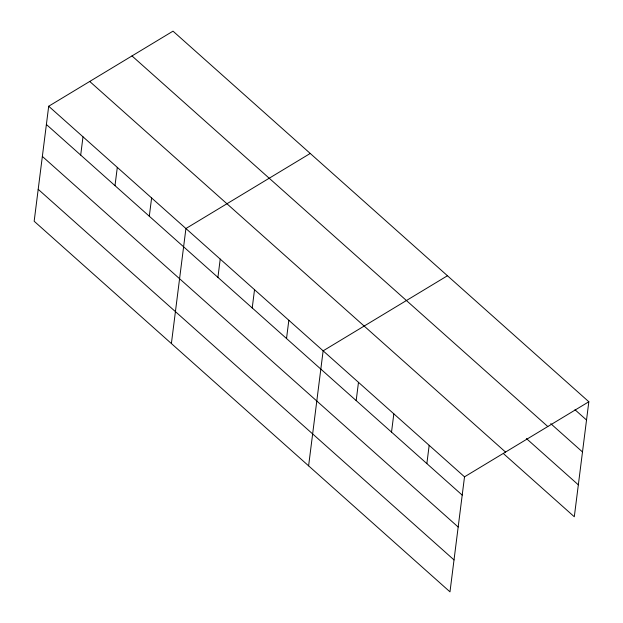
<?xml version="1.0" encoding="UTF-8"?>
<svg xmlns="http://www.w3.org/2000/svg" width="623" height="623" viewBox="0 0 623 623"><rect width="100%" height="100%" fill="white"/><g stroke="black" fill="none" stroke-linecap="round" stroke-linejoin="round"><path stroke-width="0.93" d="M48.695 106.237L34.164 221.243L449.985 591.85L464.517 476.836L588.836 401.757L173.015 31.15L48.695 106.237L464.517 476.836M80.694 155.072L82.999 136.811M114.998 185.646L117.303 167.385M149.302 216.22L151.615 197.958M171.387 343.546L185.919 228.532L310.231 153.453M217.918 277.375L220.223 259.106M252.222 307.949L254.527 289.687M286.525 338.523L288.831 320.261M308.611 465.84L323.135 350.835L447.454 275.748M356.177 400.597L358.482 382.335M391.524 432.097L393.829 413.836M426.864 463.605L429.169 445.336M588.836 401.757L574.305 516.763L503.618 453.762M574.982 409.732L586.523 420.019M550.755 423.656L582.489 451.948M131.99 55.93L547.812 426.537M526.404 438.553L578.339 484.842M89.72 81.457L505.541 452.064M46.39 124.499L462.211 495.106M42.356 156.428L458.178 527.027M38.198 189.314L454.019 559.921"/></g></svg>
